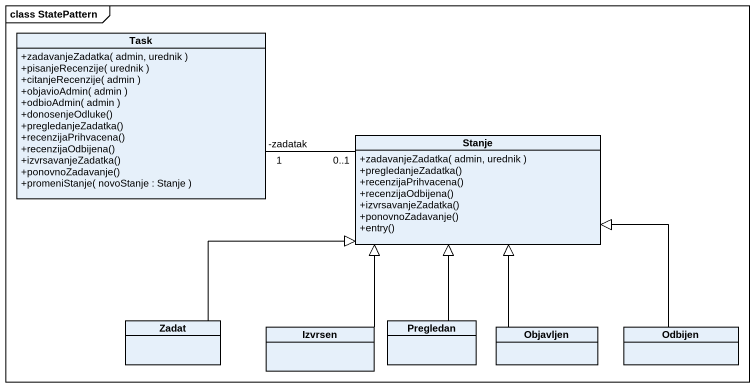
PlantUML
@startuml
mainframe class StatePattern
hide circle
hide empty members
skinparam classAttributeIconSize 0
class Task {
  +zadavanjeZadatka( admin, urednik )
  +pisanjeRecenzije( urednik )
  +citanjeRecenzije( admin )
  +objavioAdmin( admin )
  +odbioAdmin( admin )
  +donosenjeOdluke()
  +pregledanjeZadatka()
  +recenzijaPrihvacena()
  +recenzijaOdbijena()
  +izvrsavanjeZadatka()
  +ponovnoZadavanje()
  +promeniStanje( novoStanje : Stanje )
}
class Stanje {
  +zadavanjeZadatka( admin, urednik )
  +pregledanjeZadatka()
  +recenzijaPrihvacena()
  +recenzijaOdbijena()
  +izvrsavanjeZadatka()
  +ponovnoZadavanje()
  +entry()
}
class Zadat
class Izvrsen
class Pregledan
class Objavljen
class Odbijen
Task "1\n-zadatak" -right- "0..1" Stanje
Zadat -right-|> Stanje
Izvrsen -up-|> Stanje
Pregledan -up-|> Stanje
Objavljen -up-|> Stanje
Odbijen -up-|> Stanje
@enduml
